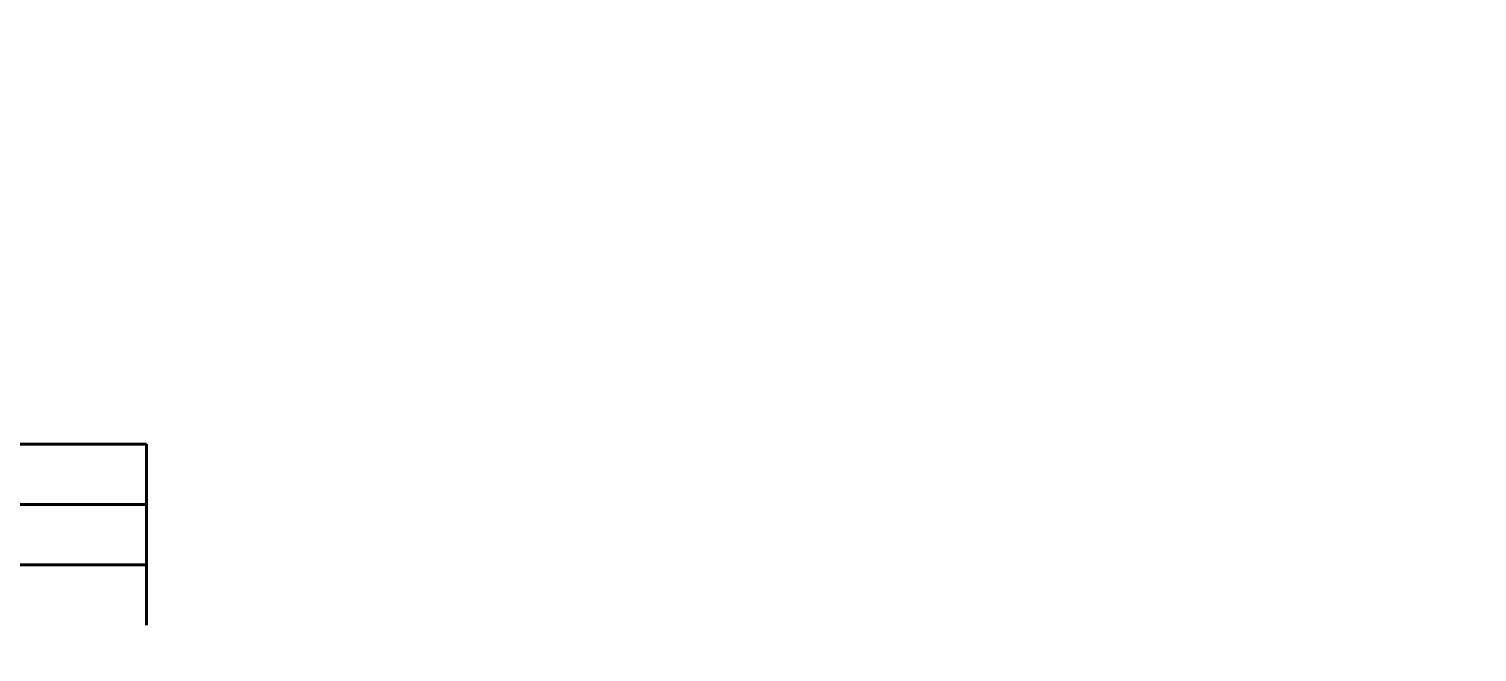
# Model space of a CAD drawing. Header units: millimetres. Extents: x 0 to 1680, y 0 to 594.
# Drawn here: x 582.9 to 852.8, y 0 to 116.2 of the extents above; entities that cross this region are included whole.
import ezdxf

# ---------------------------------------------------------------- set-up
doc = ezdxf.new("R2010")
doc.units = ezdxf.units.MM
doc.linetypes.add('K5LT_BASIC', pattern=[0])
doc.layers.add('Системный слой', color=7, linetype='Continuous')

msp = doc.modelspace()

# ---------------------------------------------------------------- linework, layer by layer
at = {"layer": 'Системный слой', "color": 5, "linetype": 'K5LT_BASIC', "lineweight": 60, "true_color": 0x0000ff}
for p, q in [((604.775, 38.75), (440, 38.75)), ((604.775, 5), (604.775, 38.75)), ((440, 27.5), (604.775, 27.5)), ((604.775, 16.25), (440, 16.25))]:
    msp.add_line(p, q, dxfattribs=at)

doc.saveas('drawing.dxf')
